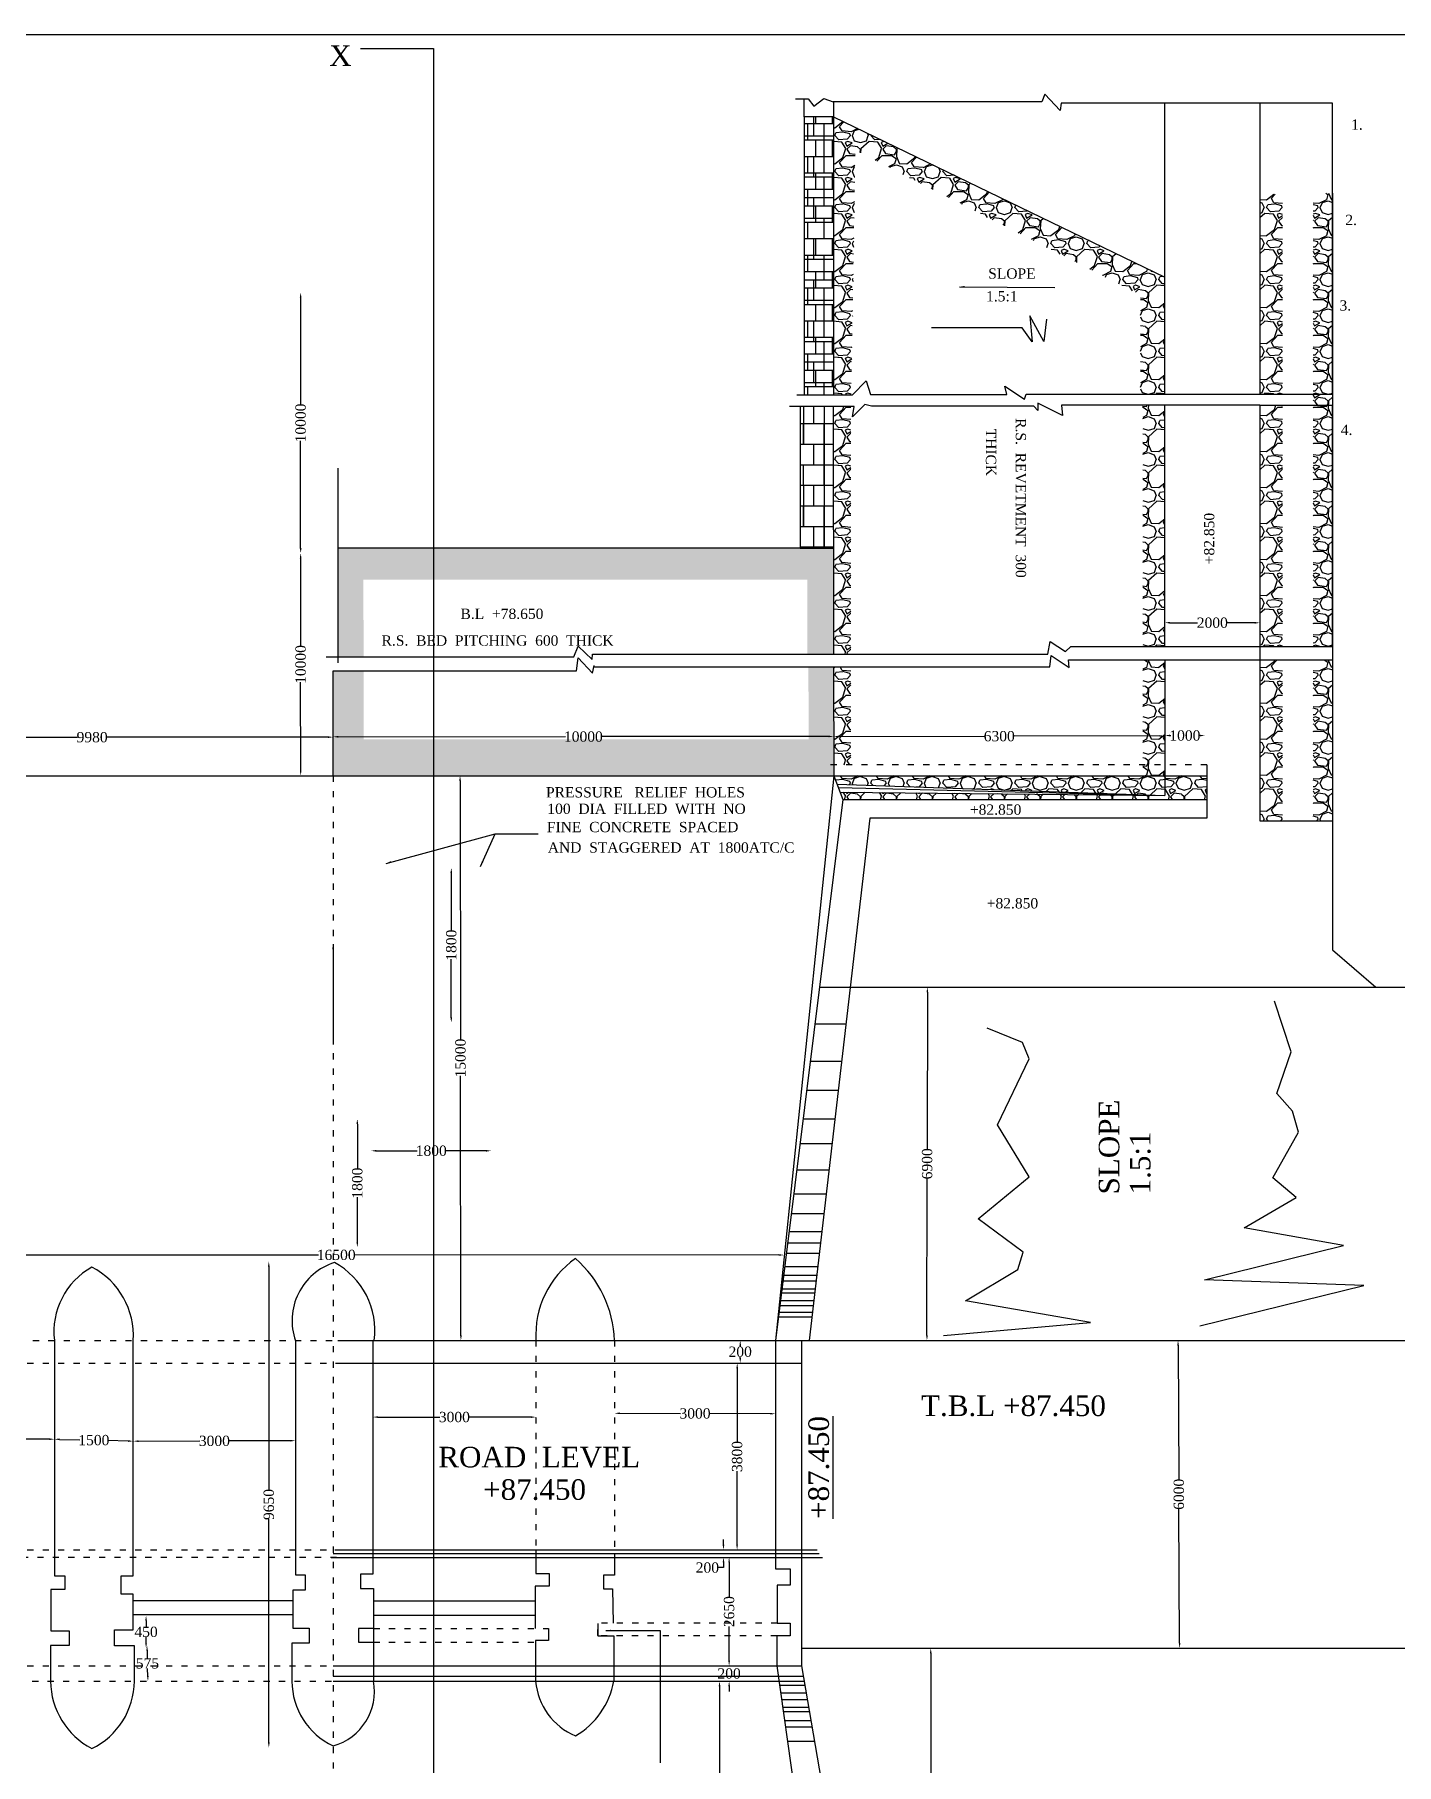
# Model space of a CAD drawing. Header units: millimetres. Extents: x 2351 to 123192, y 1671 to 55171.
# Drawn here: x 18238 to 44732, y 21511 to 55171 of the extents above; entities that cross this region are included whole.
import ezdxf

# ---------------------------------------------------------------- set-up
doc = ezdxf.new("R2010")
doc.units = ezdxf.units.MM
doc.header["$MEASUREMENT"] = 0
doc.header["$PDMODE"] = 66
doc.header["$PDSIZE"] = 170
doc.linetypes.add('ACAD_ISO03W100', pattern=[30, 12, -18])
for name, color, linetype in [('DIM', 5, 'Continuous'), ('DOT LINE', 3, 'ACAD_ISO03W100'), ('DWG. LINE', 1, 'Continuous'), ('HATCH', 2, 'Continuous'), ('TEXT', 7, 'Continuous')]:
    doc.layers.add(name, color=color, linetype=linetype)
doc.layers.add('TITLE', color=7, linetype='Continuous', lineweight=30)
doc.styles.get("Standard").update_dxf_attribs({"font": 'TIMES.TTF', "height": 200})
doc.dimstyles.get("Standard").update_dxf_attribs({"dimtxt": 200, "dimasz": 100, "dimexe": 0.18, "dimexo": 0.0625, "dimgap": 0.09, "dimtad": 0, "dimtih": 1, "dimtoh": 1, "dimdec": 1, "dimzin": 0, "dimdsep": 46, "dimtxsty": 'Standard', "dimcen": 0.09, "dimse1": 1, "dimse2": 1, "dimclrd": 5, "dimclre": 5, "dimclrt": 4, "dimadec": 0, "dimazin": 0, "dimtfac": 1, "dimtdec": 1, "dimtofl": 0, "dimtmove": 0, "dimatfit": 3, "dimfxl": 1, "dimtolj": 1, "dimtzin": 0, "dimarcsym": 0})
pattern_1 = [(228.0128, (504, 700), (-5599.998763, -6300.00094), [94.175, -9323.3616]), (184.9697, (441, 630), (8400.000736, 699.993915), [161.6076, -15999.1475]), (132.5104, (280, 616), (6999.993503, -7700.006072), [113.9516, -11281.2224]), (267.2737, (7, 441), (699.997212, 14000.000206), [147.1666, -14569.4906]), (292.8337, (0, 294), (-3500.006934, 8399.997488), [144.3085, -14286.561]), (357.2737, (56, 161), (-14000.000206, 699.997212), [147.1666, -14569.4906]), (37.6942, (203, 154), (-9100.005142, -6999.993284), [194.6203, -19267.3943]), (72.2553, (357, 273), (4900.007534, 15399.997362), [183.7416, -18190.4247]), (121.4296, (413, 448), (-5600.005764, 9099.996526), [147.665, -14618.851]), (175.2364, (336, 574), (7700.00066, -699.994073), [168.5824, -8260.534]), (222.3974, (168, 588), (-8400.005146, -7699.9944574), [218.0136, -21583.3625]), (138.8141, (700, 434), (-4900.00206, 4199.99812), [74.411, -7366.691]), (171.4692, (644, 483), (9099.9988, -1400.005537), [141.566, -14015.0577]), (225, (504, 504), (-8e-14, -700.0002), [98.995, -890.9544]), (203.1986, (455, 588), (3499.99981, 1400.00093), [53.3106, -5277.7305]), (291.8014, (406, 567), (-699.99994, 2100.0002), [75.392, -3694.2234]), (30.9638, (434, 497), (2099.99862, 1400.00174), [122.45, -3959.216]), (161.5651, (539, 560), (1400.0003, -699.9989), [88.544, -2125.051]), (16.3895, (0, 567), (7000.00154, 2099.994897), [124.04, -12279.9915]), (70.3462, (119, 602), (-2799.996673, -7700.001495), [104.063, -10302.1856]), (293.1986, (539, 700), (-1400.00093, 3499.99981), [106.6205, -5224.4206]), (343.6105, (581, 602), (-7000.00154, 2099.994897), [124.04, -12279.9915]), (339.444, (0, 133), (-3500.00129, 1399.9972), [119.616, -5861.187]), (294.7751, (112, 91), (-3499.994532, 7700.002395), [100.2246, -9922.25]), (66.8014, (546, 0), (1400.00093, 3499.99981), [106.6205, -5224.4206]), (17.354, (588, 98), (-9100.001413, -2799.996152), [117.342, -11616.797]), (69.444, (203, 0), (-1399.9972, -3500.00129), [59.808, -5920.995]), (101.3099, (504, 0), (-699.99834, 2800.00053), [35.693, -3533.62]), (165.9638, (497, 35), (2100.0004, -699.99864), [144.3085, -2741.865]), (186.009, (357, 70), (6999.999826, 699.999522), [133.735, -13239.746]), (303.6901, (434, 434), (-700.00093, 1399.9997), [100.9554, -2422.93]), (353.1572, (490, 350), (11899.999556, -1400.005599), [176.256, -17449.294]), (60.9454, (665, 329), (-2800.00002, -4900.00027), [72.069, -7134.872]), (90, (700, 392), (-700, 700), [42, -658]), (120.2564, (343, 91), (2799.99642, -4900.00172), [97.247, -9627.464]), (48.0128, (294, 175), (5599.998763, 6300.00094), [188.3504, -9229.1864]), (0, (420, 315), (700, 700), [182, -518]), (325.3048, (602, 315), (-6999.99598, 4900.006027), [110.68, -10957.292]), (254.0546, (693, 252), (-699.99992, -2800.00009), [101.9214, -4994.1556]), (207.646, (665, 154), (-13299.997065, -7000.005399), [165.9455, -16428.632]), (175.4261, (518, 77), (-9100.000391, 699.996361), [175.5593, -17380.352])]

# ---------------------------------------------------------------- blocks, each defined once
blk = doc.blocks.new('*D38')
at = {"layer": 'Defpoints', "color": 0}
for p in [(14669, 41501), (24045, 41504), (24045, 41500)]:
    blk.add_point(p, dxfattribs=at)
at = {"layer": 'DIM', "color": 5, "lineweight": -2}
for p, q in [((14769, 41496), (19073, 41498)), ((23945, 41500), (19641, 41498))]:
    blk.add_line(p, q, dxfattribs=at)
at = {"layer": 'DIM', "color": 5}
for points in [[(14769, 41513), (14769, 41480), (14669, 41496)], [(23945, 41517), (23945, 41483), (24045, 41500)]]:
    blk.add_solid(points, dxfattribs=at)
at = {"layer": 'DIM', "color": 4, "insert": (19357, 41498), "char_height": 200, "attachment_point": 5}
blk.add_mtext('\\A1;9980', dxfattribs=at)
blk = doc.blocks.new('*D39')
at = {"layer": 'Defpoints', "color": 0}
for p in [(24045, 41500), (33786, 41514), (33786, 41507)]:
    blk.add_point(p, dxfattribs=at)
at = {"layer": 'DIM', "color": 5, "lineweight": -2}
for p, q in [((24145, 41507), (28569, 41510)), ((33686, 41514), (29262, 41510))]:
    blk.add_line(p, q, dxfattribs=at)
at = {"layer": 'DIM', "color": 5}
for points in [[(24145, 41524), (24145, 41490), (24045, 41507)], [(33686, 41530), (33686, 41497), (33786, 41514)]]:
    blk.add_solid(points, dxfattribs=at)
at = {"layer": 'DIM', "color": 4, "insert": (28915, 41510), "char_height": 200, "attachment_point": 5}
blk.add_mtext('\\A1;10000', dxfattribs=at)
blk = doc.blocks.new('*D40')
at = {"layer": 'Defpoints', "color": 0}
for p in [(33786, 41514), (40227, 41523), (40227, 41523)]:
    blk.add_point(p, dxfattribs=at)
at = {"layer": 'DIM', "color": 5, "lineweight": -2}
for p, q in [((33886, 41514), (36722, 41518)), ((40127, 41523), (37290, 41519))]:
    blk.add_line(p, q, dxfattribs=at)
at = {"layer": 'DIM', "color": 5}
for points in [[(33886, 41530), (33886, 41497), (33786, 41514)], [(40127, 41539), (40127, 41506), (40227, 41523)]]:
    blk.add_solid(points, dxfattribs=at)
at = {"layer": 'DIM', "color": 4, "insert": (37006, 41518), "char_height": 200, "attachment_point": 5}
blk.add_mtext('\\A1;6300', dxfattribs=at)
blk = doc.blocks.new('*D41')
at = {"layer": 'Defpoints', "color": 0}
for p in [(40227, 41523), (41008, 41531), (41008, 41523)]:
    blk.add_point(p, dxfattribs=at)
at = {"layer": 'DIM', "color": 5, "lineweight": -2}
for p, q in [((40327, 41531), (40345, 41531)), ((40908, 41531), (40890, 41531))]:
    blk.add_line(p, q, dxfattribs=at)
at = {"layer": 'DIM', "color": 5}
for points in [[(40327, 41548), (40327, 41515), (40227, 41531)], [(40908, 41548), (40908, 41515), (41008, 41531)]]:
    blk.add_solid(points, dxfattribs=at)
at = {"layer": 'DIM', "color": 4, "insert": (40617, 41531), "char_height": 200, "attachment_point": 5}
blk.add_mtext('\\A1;1000', dxfattribs=at)
blk = doc.blocks.new('*D42')
at = {"layer": 'Defpoints', "color": 0}
for p in [(40227, 43727), (42075, 43725), (42075, 43725)]:
    blk.add_point(p, dxfattribs=at)
at = {"layer": 'DIM', "color": 5, "lineweight": -2}
for p, q in [((40327, 43727), (40864, 43726)), ((41975, 43725), (41438, 43726))]:
    blk.add_line(p, q, dxfattribs=at)
at = {"layer": 'DIM', "color": 5}
for points in [[(40327, 43744), (40327, 43710), (40227, 43727)], [(41975, 43742), (41975, 43709), (42075, 43725)]]:
    blk.add_solid(points, dxfattribs=at)
at = {"layer": 'DIM', "color": 4, "insert": (41151, 43726), "char_height": 200, "attachment_point": 5}
blk.add_mtext('\\A1;2000', dxfattribs=at)
blk = doc.blocks.new('*D43')
at = {"layer": 'Defpoints', "color": 0}
for p in [(23388, 50151), (23388, 45078), (23414, 45078)]:
    blk.add_point(p, dxfattribs=at)
at = {"layer": 'DIM', "color": 5, "lineweight": -2}
for p, q in [((23414, 50051), (23414, 47961)), ((23414, 45178), (23414, 47268))]:
    blk.add_line(p, q, dxfattribs=at)
at = {"layer": 'DIM', "color": 5}
for points in [[(23397, 50051), (23431, 50051), (23414, 50151)], [(23397, 45178), (23431, 45178), (23414, 45078)]]:
    blk.add_solid(points, dxfattribs=at)
at = {"layer": 'DIM', "color": 4, "insert": (23414, 47614), "char_height": 200, "attachment_point": 5, "rotation": 90}
blk.add_mtext('\\A1;10000', dxfattribs=at)
blk = doc.blocks.new('*D44')
at = {"layer": 'Defpoints', "color": 0}
for p in [(23414, 45078), (23415, 40750), (23415, 40750)]:
    blk.add_point(p, dxfattribs=at)
at = {"layer": 'DIM', "color": 5, "lineweight": -2}
for p, q in [((23414, 44978), (23414, 43260)), ((23415, 40850), (23414, 42567))]:
    blk.add_line(p, q, dxfattribs=at)
at = {"layer": 'DIM', "color": 5}
for points in [[(23431, 44978), (23397, 44978), (23414, 45078)], [(23431, 40850), (23398, 40850), (23415, 40750)]]:
    blk.add_solid(points, dxfattribs=at)
at = {"layer": 'DIM', "color": 4, "insert": (23414, 42914), "char_height": 200, "attachment_point": 5, "rotation": 90}
blk.add_mtext('\\A1;10000', dxfattribs=at)
blk = doc.blocks.new('*D45')
at = {"layer": 'Defpoints', "color": 0}
for p in [(24517, 34072), (24517, 34072), (24517, 31573)]:
    blk.add_point(p, dxfattribs=at)
at = {"layer": 'DIM', "color": 5, "lineweight": -2}
for p, q in [((24517, 33972), (24517, 33095)), ((24517, 31673), (24517, 32549))]:
    blk.add_line(p, q, dxfattribs=at)
at = {"layer": 'DIM', "color": 5}
for points in [[(24500, 33972), (24533, 33972), (24517, 34072)], [(24500, 31673), (24533, 31673), (24517, 31573)]]:
    blk.add_solid(points, dxfattribs=at)
at = {"layer": 'DIM', "color": 4, "insert": (24517, 32822), "char_height": 200, "attachment_point": 5, "rotation": 90}
blk.add_mtext('\\A1;1800', dxfattribs=at)
blk = doc.blocks.new('*D46')
at = {"layer": 'Defpoints', "color": 0}
for p in [(24787, 33526), (27123, 33526), (27123, 33451)]:
    blk.add_point(p, dxfattribs=at)
at = {"layer": 'DIM', "color": 5, "lineweight": -2}
for p, q in [((24887, 33451), (25682, 33451)), ((27023, 33451), (26228, 33451))]:
    blk.add_line(p, q, dxfattribs=at)
at = {"layer": 'DIM', "color": 5}
for points in [[(24887, 33467), (24887, 33434), (24787, 33451)], [(27023, 33467), (27023, 33434), (27123, 33451)]]:
    blk.add_solid(points, dxfattribs=at)
at = {"layer": 'DIM', "color": 4, "insert": (25955, 33451), "char_height": 200, "attachment_point": 5}
blk.add_mtext('\\A1;1800', dxfattribs=at)
blk = doc.blocks.new('*D47')
at = {"layer": 'Defpoints', "color": 0}
for p in [(26325, 38958), (26345, 38958), (26325, 35946)]:
    blk.add_point(p, dxfattribs=at)
at = {"layer": 'DIM', "color": 5, "lineweight": -2}
for p, q in [((26345, 38858), (26345, 37725)), ((26345, 36046), (26345, 37179))]:
    blk.add_line(p, q, dxfattribs=at)
at = {"layer": 'DIM', "color": 5}
for points in [[(26328, 38858), (26362, 38858), (26345, 38958)], [(26328, 36046), (26362, 36046), (26345, 35946)]]:
    blk.add_solid(points, dxfattribs=at)
at = {"layer": 'DIM', "color": 4, "insert": (26345, 37452), "char_height": 200, "attachment_point": 5, "rotation": 90}
blk.add_mtext('\\A1;1800', dxfattribs=at)
blk = doc.blocks.new('*D48')
at = {"layer": 'Defpoints', "color": 0}
for p in [(26515, 40750), (26515, 40750), (26532, 29761)]:
    blk.add_point(p, dxfattribs=at)
at = {"layer": 'DIM', "color": 5, "lineweight": -2}
for p, q in [((26515, 40650), (26523, 35602)), ((26532, 29861), (26524, 34909))]:
    blk.add_line(p, q, dxfattribs=at)
at = {"layer": 'DIM', "color": 5}
for points in [[(26532, 40650), (26499, 40650), (26515, 40750)], [(26549, 29861), (26515, 29861), (26532, 29761)]]:
    blk.add_solid(points, dxfattribs=at)
at = {"layer": 'DIM', "color": 4, "insert": (26524, 35255), "char_height": 200, "attachment_point": 5, "rotation": 90}
blk.add_mtext('\\A1;15000', dxfattribs=at)
blk = doc.blocks.new('*D49')
at = {"layer": 'Defpoints', "color": 0}
for p in [(35607, 36635), (35639, 36635), (35631, 29761)]:
    blk.add_point(p, dxfattribs=at)
at = {"layer": 'DIM', "color": 5, "lineweight": -2}
for p, q in [((35607, 36535), (35603, 33482)), ((35599, 29861), (35603, 32914))]:
    blk.add_line(p, q, dxfattribs=at)
at = {"layer": 'DIM', "color": 5}
for points in [[(35590, 36535), (35623, 36535), (35607, 36635)], [(35583, 29861), (35616, 29861), (35599, 29761)]]:
    blk.add_solid(points, dxfattribs=at)
at = {"layer": 'DIM', "color": 4, "insert": (35603, 33198), "char_height": 200, "attachment_point": 5, "rotation": 90}
blk.add_mtext('\\A1;6900', dxfattribs=at)
blk = doc.blocks.new('*D50')
at = {"layer": 'Defpoints', "color": 0}
for p in [(40484, 29761), (40515, 23773), (40515, 23773)]:
    blk.add_point(p, dxfattribs=at)
at = {"layer": 'DIM', "color": 5, "lineweight": -2}
for p, q in [((40484, 29661), (40498, 27051)), ((40515, 23873), (40501, 26483))]:
    blk.add_line(p, q, dxfattribs=at)
at = {"layer": 'DIM', "color": 5}
for points in [[(40501, 29661), (40468, 29661), (40484, 29761)], [(40531, 23873), (40498, 23873), (40515, 23773)]]:
    blk.add_solid(points, dxfattribs=at)
at = {"layer": 'DIM', "color": 4, "insert": (40500, 26767), "char_height": 200, "attachment_point": 5, "rotation": 90}
blk.add_mtext('\\A1;6000', dxfattribs=at)
blk = doc.blocks.new('*D51')
at = {"layer": 'Defpoints', "color": 0}
for p in [(35663, 23773), (35674, 13671), (35684, 13671)]:
    blk.add_point(p, dxfattribs=at)
at = {"layer": 'DIM', "color": 5, "lineweight": -2}
for p, q in [((35673, 23673), (35678, 19069)), ((35683, 13771), (35679, 18375))]:
    blk.add_line(p, q, dxfattribs=at)
at = {"layer": 'DIM', "color": 5}
for points in [[(35690, 23673), (35657, 23673), (35673, 23773)], [(35700, 13771), (35667, 13771), (35684, 13671)]]:
    blk.add_solid(points, dxfattribs=at)
at = {"layer": 'DIM', "color": 4, "insert": (35678, 18722), "char_height": 200, "attachment_point": 5, "rotation": 90}
blk.add_mtext('\\A1;13200', dxfattribs=at)
blk = doc.blocks.new('*D64')
at = {"layer": 'Defpoints', "color": 0}
for p in [(15505, 27845), (18623, 27839), (18623, 27839)]:
    blk.add_point(p, dxfattribs=at)
at = {"layer": 'DIM', "color": 5, "lineweight": -2}
for p, q in [((15605, 27845), (16780, 27843)), ((18523, 27839), (17348, 27841))]:
    blk.add_line(p, q, dxfattribs=at)
at = {"layer": 'DIM', "color": 5}
for points in [[(15605, 27862), (15605, 27828), (15505, 27845)], [(18523, 27856), (18523, 27822), (18623, 27839)]]:
    blk.add_solid(points, dxfattribs=at)
at = {"layer": 'DIM', "color": 4, "insert": (17064, 27842), "char_height": 200, "attachment_point": 5}
blk.add_mtext('\\A1;3000', dxfattribs=at)
blk = doc.blocks.new('*D68')
at = {"layer": 'Defpoints', "color": 0}
for p in [(20425, 23822), (20443, 23130), (20443, 23130)]:
    blk.add_point(p, dxfattribs=at)
at = {"layer": 'DIM', "color": 5, "lineweight": -2}
for p, q in [((20427, 23722), (20431, 23578)), ((20440, 23230), (20437, 23374))]:
    blk.add_line(p, q, dxfattribs=at)
at = {"layer": 'DIM', "color": 5}
for points in [[(20444, 23722), (20411, 23722), (20425, 23822)], [(20457, 23230), (20424, 23230), (20443, 23130)]]:
    blk.add_solid(points, dxfattribs=at)
at = {"layer": 'DIM', "color": 4, "insert": (20434, 23476), "char_height": 200, "attachment_point": 5}
blk.add_mtext('\\A1;575', dxfattribs=at)
blk = doc.blocks.new('*D69')
at = {"layer": 'Defpoints', "color": 0}
for p in [(20407, 24405), (20434, 24405), (20434, 23772)]:
    blk.add_point(p, dxfattribs=at)
at = {"layer": 'DIM', "color": 5, "lineweight": -2}
for p, q in [((20407, 24305), (20407, 24191)), ((20407, 23872), (20407, 23987))]:
    blk.add_line(p, q, dxfattribs=at)
at = {"layer": 'DIM', "color": 5}
for points in [[(20390, 24305), (20423, 24305), (20407, 24405)], [(20390, 23872), (20423, 23872), (20407, 23772)]]:
    blk.add_solid(points, dxfattribs=at)
at = {"layer": 'DIM', "color": 4, "insert": (20407, 24089), "char_height": 200, "attachment_point": 5}
blk.add_mtext('\\A1;450', dxfattribs=at)
blk = doc.blocks.new('*D70')
at = {"layer": 'Defpoints', "color": 0}
for p in [(22774, 31296), (22795, 31296), (22774, 21839)]:
    blk.add_point(p, dxfattribs=at)
at = {"layer": 'DIM', "color": 5, "lineweight": -2}
for p, q in [((22795, 31196), (22795, 26852)), ((22795, 21939), (22795, 26283))]:
    blk.add_line(p, q, dxfattribs=at)
at = {"layer": 'DIM', "color": 5}
for points in [[(22778, 31196), (22812, 31196), (22795, 31296)], [(22778, 21939), (22812, 21939), (22795, 21839)]]:
    blk.add_solid(points, dxfattribs=at)
at = {"layer": 'DIM', "color": 4, "insert": (22795, 26568), "char_height": 200, "attachment_point": 5, "rotation": 90}
blk.add_mtext('\\A1;9650', dxfattribs=at)
blk = doc.blocks.new('*D71')
at = {"layer": 'Defpoints', "color": 0}
for p in [(18623, 27839), (20158, 27800), (20158, 27800)]:
    blk.add_point(p, dxfattribs=at)
at = {"layer": 'DIM', "color": 5, "lineweight": -2}
for p, q in [((18723, 27836), (19118, 27826)), ((20058, 27803), (19663, 27813))]:
    blk.add_line(p, q, dxfattribs=at)
at = {"layer": 'DIM', "color": 5}
for points in [[(18723, 27853), (18722, 27819), (18623, 27839)], [(20059, 27820), (20058, 27786), (20158, 27800)]]:
    blk.add_solid(points, dxfattribs=at)
at = {"layer": 'DIM', "color": 4, "insert": (19391, 27820), "char_height": 200, "attachment_point": 5}
blk.add_mtext('\\A1;1500', dxfattribs=at)
blk = doc.blocks.new('*D72')
at = {"layer": 'Defpoints', "color": 0}
for p in [(20158, 27800), (23314, 27809), (23314, 27809)]:
    blk.add_point(p, dxfattribs=at)
at = {"layer": 'DIM', "color": 5, "lineweight": -2}
for p, q in [((20258, 27801), (21452, 27804)), ((23214, 27809), (22020, 27806))]:
    blk.add_line(p, q, dxfattribs=at)
at = {"layer": 'DIM', "color": 5}
for points in [[(20258, 27817), (20258, 27784), (20158, 27800)], [(23214, 27826), (23214, 27793), (23314, 27809)]]:
    blk.add_solid(points, dxfattribs=at)
at = {"layer": 'DIM', "color": 4, "insert": (21736, 27805), "char_height": 200, "attachment_point": 5}
blk.add_mtext('\\A1;3000', dxfattribs=at)
blk = doc.blocks.new('*D73')
at = {"layer": 'Defpoints', "color": 0}
for p in [(15395, 31425), (32816, 31423), (32816, 31423)]:
    blk.add_point(p, dxfattribs=at)
at = {"layer": 'DIM', "color": 5, "lineweight": -2}
for p, q in [((15495, 31425), (23759, 31424)), ((32716, 31423), (24452, 31424))]:
    blk.add_line(p, q, dxfattribs=at)
at = {"layer": 'DIM', "color": 5}
for points in [[(15495, 31441), (15495, 31408), (15395, 31425)], [(32716, 31440), (32716, 31407), (32816, 31423)]]:
    blk.add_solid(points, dxfattribs=at)
at = {"layer": 'DIM', "color": 4, "insert": (24106, 31424), "char_height": 200, "attachment_point": 5}
blk.add_mtext('\\A1;16500', dxfattribs=at)
blk = doc.blocks.new('*D76')
at = {"layer": 'Defpoints', "color": 0}
for p in [(24817, 28268), (27993, 28269), (27993, 28267)]:
    blk.add_point(p, dxfattribs=at)
at = {"layer": 'DIM', "color": 5, "lineweight": -2}
for p, q in [((24917, 28269), (26121, 28269)), ((27893, 28269), (26689, 28269))]:
    blk.add_line(p, q, dxfattribs=at)
at = {"layer": 'DIM', "color": 5}
for points in [[(24917, 28286), (24917, 28253), (24817, 28269)], [(27893, 28285), (27893, 28252), (27993, 28269)]]:
    blk.add_solid(points, dxfattribs=at)
at = {"layer": 'DIM', "color": 4, "insert": (26405, 28269), "char_height": 200, "attachment_point": 5}
blk.add_mtext('\\A1;3000', dxfattribs=at)
blk = doc.blocks.new('*D77')
at = {"layer": 'Defpoints', "color": 0}
for p in [(29522, 28343), (32652, 28334), (32652, 28334)]:
    blk.add_point(p, dxfattribs=at)
at = {"layer": 'DIM', "color": 5, "lineweight": -2}
for p, q in [((29622, 28343), (30803, 28340)), ((32552, 28335), (31371, 28338))]:
    blk.add_line(p, q, dxfattribs=at)
at = {"layer": 'DIM', "color": 5}
for points in [[(29622, 28360), (29622, 28326), (29522, 28343)], [(32552, 28351), (32552, 28318), (32652, 28334)]]:
    blk.add_solid(points, dxfattribs=at)
at = {"layer": 'DIM', "color": 4, "insert": (31087, 28339), "char_height": 200, "attachment_point": 5}
blk.add_mtext('\\A1;3000', dxfattribs=at)
blk = doc.blocks.new('*D83')
at = {"layer": 'Defpoints', "color": 0}
for p in [(31559, 23130), (31557, 13671), (31561, 13671)]:
    blk.add_point(p, dxfattribs=at)
at = {"layer": 'DIM', "color": 5, "lineweight": -2}
for p, q in [((31563, 23030), (31562, 18747)), ((31561, 13771), (31562, 18054))]:
    blk.add_line(p, q, dxfattribs=at)
at = {"layer": 'DIM', "color": 5}
for points in [[(31547, 23030), (31580, 23030), (31563, 23130)], [(31544, 13771), (31578, 13771), (31561, 13671)]]:
    blk.add_solid(points, dxfattribs=at)
at = {"layer": 'DIM', "color": 4, "insert": (31562, 18401), "char_height": 200, "attachment_point": 5, "rotation": 90}
blk.add_mtext('\\A1;12150', dxfattribs=at)
blk = doc.blocks.new('*D92')
at = {"layer": 'Defpoints', "color": 0}
for p in [(31640, 25685), (31640, 25540), (31640, 25540)]:
    blk.add_point(p, dxfattribs=at)
at = {"layer": 'DIM', "color": 5, "lineweight": -2}
for p, q in [((31640, 25785), (31640, 25885)), ((31640, 25340), (31540, 25340)), ((31640, 25440), (31640, 25340))]:
    blk.add_line(p, q, dxfattribs=at)
at = {"layer": 'DIM', "color": 5}
for points in [[(31624, 25785), (31657, 25785), (31640, 25685)], [(31624, 25440), (31657, 25440), (31640, 25540)]]:
    blk.add_solid(points, dxfattribs=at)
at = {"layer": 'DIM', "color": 4, "insert": (31327, 25340), "char_height": 200, "attachment_point": 5}
blk.add_mtext('\\A1;200', dxfattribs=at)
blk = doc.blocks.new('*D93')
at = {"layer": 'Defpoints', "color": 0}
for p in [(31640, 25540), (31640, 23427), (31750, 23427)]:
    blk.add_point(p, dxfattribs=at)
at = {"layer": 'DIM', "color": 5, "lineweight": -2}
for p, q in [((31750, 25440), (31750, 24770)), ((31750, 23527), (31750, 24196))]:
    blk.add_line(p, q, dxfattribs=at)
at = {"layer": 'DIM', "color": 5}
for points in [[(31734, 25440), (31767, 25440), (31750, 25540)], [(31734, 23527), (31767, 23527), (31750, 23427)]]:
    blk.add_solid(points, dxfattribs=at)
at = {"layer": 'DIM', "color": 4, "insert": (31750, 24483), "char_height": 200, "attachment_point": 5, "rotation": 90}
blk.add_mtext('\\A1;2650', dxfattribs=at)
blk = doc.blocks.new('*D94')
at = {"layer": 'Defpoints', "color": 0}
for p in [(31750, 23427), (31750, 23130), (31750, 23130)]:
    blk.add_point(p, dxfattribs=at)
at = {"layer": 'DIM', "color": 5, "lineweight": -2}
for p, q in [((31750, 23527), (31750, 23627)), ((31750, 23030), (31750, 22930))]:
    blk.add_line(p, q, dxfattribs=at)
at = {"layer": 'DIM', "color": 5}
for points in [[(31734, 23527), (31767, 23527), (31750, 23427)], [(31734, 23030), (31767, 23030), (31750, 23130)]]:
    blk.add_solid(points, dxfattribs=at)
at = {"layer": 'DIM', "color": 4, "insert": (31750, 23279), "char_height": 200, "attachment_point": 5}
blk.add_mtext('\\A1;200', dxfattribs=at)
blk = doc.blocks.new('*D95')
at = {"layer": 'Defpoints', "color": 0}
for p in [(31774, 29761), (31774, 29319), (31966, 29319)]:
    blk.add_point(p, dxfattribs=at)
at = {"layer": 'DIM', "color": 5, "lineweight": -2}
for p, q in [((31966, 29661), (31966, 29642)), ((31966, 29419), (31966, 29438))]:
    blk.add_line(p, q, dxfattribs=at)
at = {"layer": 'DIM', "color": 5}
for points in [[(31950, 29661), (31983, 29661), (31966, 29761)], [(31950, 29419), (31983, 29419), (31966, 29319)]]:
    blk.add_solid(points, dxfattribs=at)
at = {"layer": 'DIM', "color": 4, "insert": (31966, 29540), "char_height": 200, "attachment_point": 5}
blk.add_mtext('\\A1;200', dxfattribs=at)
blk = doc.blocks.new('*D96')
at = {"layer": 'Defpoints', "color": 0}
for p in [(31643, 29319), (31640, 25685), (31905, 25685)]:
    blk.add_point(p, dxfattribs=at)
at = {"layer": 'DIM', "color": 5, "lineweight": -2}
for p, q in [((31908, 29219), (31907, 27786)), ((31905, 25785), (31906, 27218))]:
    blk.add_line(p, q, dxfattribs=at)
at = {"layer": 'DIM', "color": 5}
for points in [[(31891, 29219), (31924, 29219), (31908, 29319)], [(31888, 25785), (31922, 25785), (31905, 25685)]]:
    blk.add_solid(points, dxfattribs=at)
at = {"layer": 'DIM', "color": 4, "insert": (31906, 27502), "char_height": 200, "attachment_point": 5, "rotation": 90}
blk.add_mtext('\\A1;3800', dxfattribs=at)

msp = doc.modelspace()

# ---------------------------------------------------------------- hatches: boundary and pattern name
at = {"layer": 'HATCH'}
h = msp.add_hatch(dxfattribs=at)
h.set_pattern_fill('AR-B88', color=2, scale=50, style=0)
h.paths.add_polyline_path([(33781.57, 53570.88), (33207.47, 53570.88), (33207.47, 48164.15), (33781.57, 48164.15)])
h = msp.add_hatch(dxfattribs=at)
h.set_pattern_fill('AR-B88', color=2, scale=40, style=0)
h.paths.add_polyline_path([(33781.57, 53570.88), (33207.47, 53570.88), (33207.47, 48164.15), (33781.57, 48164.15)])
h = msp.add_hatch(dxfattribs=at)
h.set_pattern_fill('GRAVEL', color=2, scale=700, style=0)
h.set_pattern_definition(pattern_1)
h.paths.add_polyline_path([(33781.57, 53570.88), (33781.57, 48164.15), (34123.34, 48164.15), (34204.08, 52921.53), (39754.12, 50106.58), (39754.12, 48172.74), (40226.54, 48172.74), (40226.54, 50448.64)])
h = msp.add_hatch(dxfattribs=at)
h.set_pattern_fill('GRAVEL', color=2, scale=700, style=0)
h.set_pattern_definition(pattern_1)
h.paths.add_polyline_path([(42518.43, 52065.96), (42075.36, 52065.96), (42075.36, 48172.74), (42518.43, 48172.74)])
h = msp.add_hatch(dxfattribs=at)
h.set_pattern_fill('GRAVEL', color=2, scale=700, style=0)
h.set_pattern_definition(pattern_1)
h.paths.add_polyline_path([(43485.9, 52082.39), (43115.66, 52082.39), (43115.66, 43262.29), (43485.9, 43262.29)])
h = msp.add_hatch(dxfattribs=at)
h.set_pattern_fill('AR-B88', color=2, scale=700, style=0)
h.paths.add_polyline_path([(33777.46, 47933.24), (33130.92, 47933.24), (33130.92, 45177.06), (33781.07, 45177.06)])
h = msp.add_hatch(dxfattribs=at)
h.set_pattern_fill('AR-B88', color=2, scale=100, style=0)
h.paths.add_polyline_path([(33777.46, 47933.24), (33130.92, 47933.24), (33130.92, 45177.06), (33781.07, 45177.06)])
h = msp.add_hatch(dxfattribs=at)
h.set_pattern_fill('AR-B88', color=2, scale=50, style=0)
h.paths.add_polyline_path([(33777.46, 47933.24), (33130.92, 47933.24), (33130.92, 45177.06), (33781.07, 45177.06)])
h = msp.add_hatch(dxfattribs=at)
h.set_pattern_fill('GRAVEL', color=2, scale=700, style=0)
h.set_pattern_definition(pattern_1)
h.paths.add_polyline_path([(34119.42, 47933.24), (33777.46, 47933.24), (33783.76, 43117.03), (34119.42, 43117.03)])
h = msp.add_hatch(dxfattribs=at)
h.set_pattern_fill('GRAVEL', color=2, scale=700, style=0)
h.set_pattern_definition(pattern_1)
h.paths.add_polyline_path([(40226.54, 47961.11), (39795.68, 47961.11), (39798.99, 43262.29), (40226.54, 43262.29)])
h = msp.add_hatch(dxfattribs=at)
h.set_pattern_fill('GRAVEL', color=2, scale=700, style=0)
h.set_pattern_definition(pattern_1)
h.paths.add_polyline_path([(42518.43, 47961.11), (42075.36, 47961.11), (42075.36, 43262.29), (42518.43, 43262.29)])
h = msp.add_hatch(dxfattribs=at)
h.set_pattern_fill('GRAVEL', color=2, scale=700, style=0)
h.set_pattern_definition(pattern_1)
h.paths.add_polyline_path([(24637.7, 42788.93), (24045, 42788.93), (24045, 41458.12), (24638.74, 41458.12)])
h.paths.add_polyline_path([(24636.31, 44567.33), (33273.71, 44567.33), (33273.71, 43117.03), (33783.76, 43117.03), (33781.07, 45177.06), (33130.92, 45177.06), (24135.37, 45177.06), (24135.37, 43065.76), (24637.49, 43065.76)])
h = msp.add_hatch(dxfattribs=at)
h.set_pattern_fill('GRAVEL', color=2, scale=700, style=0)
h.set_pattern_definition(pattern_1)
h.paths.add_polyline_path([(33784.09, 42865.12), (33293.02, 42865.12), (33297.33, 41458.12), (24045, 41458.12), (24045, 40749.64), (33786.86, 40749.64)])
h = msp.add_hatch(dxfattribs=at)
h.set_pattern_fill('GRAVEL', color=2, scale=700, style=0)
h.set_pattern_definition(pattern_1)
h.paths.add_polyline_path([(34119.42, 42865.12), (33784.09, 42865.12), (33786.58, 40958.48), (34119.5, 40958.48), (34119.42, 41077.26)])
h = msp.add_hatch(dxfattribs=at)
h.set_pattern_fill('GRAVEL', color=2, scale=700, style=0)
h.set_pattern_definition(pattern_1)
h.paths.add_polyline_path([(40226.54, 43004.14), (39799.17, 43004.14), (39800.61, 40958.48), (40226.54, 40958.48)])
h.paths.add_polyline_path([(40226.54, 40958.48), (39800.61, 40958.48), (39800.75, 40749.64), (40226.54, 40749.64)])
h = msp.add_hatch(dxfattribs=at)
h.set_pattern_fill('GRAVEL', color=2, scale=700, style=0)
h.set_pattern_definition(pattern_1)
h.paths.add_polyline_path([(42518.43, 43004.14), (42075.36, 43004.14), (42075.36, 39871.1), (42518.43, 39871.1)])
h = msp.add_hatch(dxfattribs=at)
h.set_pattern_fill('GRAVEL', color=2, scale=700, style=0)
h.set_pattern_definition(pattern_1)
h.paths.add_polyline_path([(43485.9, 43004.14), (43115.66, 43004.14), (43115.66, 39871.1), (43485.9, 39871.1)])
h = msp.add_hatch(dxfattribs=at)
h.set_pattern_fill('GRAVEL', color=2, scale=700, style=0)
h.set_pattern_definition(pattern_1)
h.paths.add_polyline_path([(41045.41, 40749.64), (33786.86, 40749.64), (33850.85, 40582.19), (40226.54, 40363.07), (33908.38, 40431.63), (33963.54, 40287.29), (41045.41, 40287.29)])

# ---------------------------------------------------------------- linework, layer by layer
at = {"layer": 'DOT LINE', "ltscale": 10}
for points in [[(24045, 40749.64), (24045, 19196.31)], [(41045.41, 40958.48), (33581.42, 40958.48)], [(15505.07, 29761.29), (24134.45, 29761.29)], [(27992.59, 29761.29), (27992.59, 27687.9), (27988.79, 25685.31)], [(29522.09, 29761.29), (29522.09, 25614.68)], [(14496.05, 29319.19), (14496.05, 23427.25), (24111.87, 23427.25)], [(14496.05, 29319.19), (24091.65, 29319.19)], [(14496.05, 25685.31), (24111.87, 25685.31)], [(24111.87, 25539.61), (14496.05, 25539.61)], [(32685, 24261.12), (29192.85, 24261.12)], [(29192.85, 24017.82), (29192.85, 24261.12)], [(29192.85, 24250.76), (29192.85, 24011.68)], [(24833, 24155.27), (28237.48, 24155.27)], [(32679.72, 24011.68), (29192.85, 24011.68)], [(24833, 23888.49), (27984.86, 23888.49)], [(15492.1, 23130.04), (24111.87, 23130.04)]]:
    msp.add_lwpolyline(points, dxfattribs=at)
at = {"layer": 'DWG. LINE'}
for points in [[(33043.75, 53918.14), (33287.97, 53918.14), (33398.49, 53780.46), (33593.6, 53927.69), (33774.33, 53865.64)], [(33065.17, 48164.15), (34149.83, 48164.15), (34416.17, 48434.81), (34498.32, 48164.98), (37153.33, 48164.98), (37116.68, 48330.47), (37497.27, 48076.97), (37531.1, 48172.74), (43485.92, 48172.74), (43485.92, 53836.66), (38211.72, 53836.66), (38191.44, 53690.95), (37892.81, 54012.5), (37832.47, 53865.64), (33774.33, 53865.64)], [(33781.57, 53865.64), (33781.57, 53570.88), (33207.47, 53570.88), (33207.47, 53918.14)], [(33781.57, 53865.64), (33781.57, 48164.15)], [(33207.47, 53570.88), (33207.47, 48164.15)], [(33781.57, 53570.88), (40226.54, 50448.64)], [(40226.54, 48172.74), (40226.54, 53836.66)], [(42075.36, 53836.66), (42075.36, 48172.74)], [(43485.9, 52082.39), (43485.9, 37359.34), (44333.83, 36634.88)], [(23909.8, 43065.76), (28728.24, 43065.76), (28815.19, 43267.52), (29085.51, 43013.57), (29094.92, 43117.03), (37952.59, 43117.03), (37997.12, 43358.34), (38295.14, 43168.64), (38398.48, 43262.29), (43485.9, 43262.29), (43485.9, 47961.11)], [(34522.55, 47942.45), (34392.61, 47976.04), (34150.38, 47735.67), (34181.69, 47933.24), (32926.24, 47933.24)], [(33130.92, 47933.24), (33130.92, 45177.06), (33781.07, 45177.06)], [(33777.45, 47941.54), (33783.76, 43117.03)], [(42075.36, 47961.11), (38218.61, 47961.11), (38237.67, 47761.46), (37758.53, 47996.22), (37757.22, 47858.51), (37681.08, 47942.45), (34522.55, 47942.45)], [(40226.54, 43262.29), (40226.54, 47961.11)], [(42075.36, 47961.11), (42075.36, 43262.29)], [(42075.36, 47961.11), (43485.9, 47961.11)], [(24135.37, 46731.07), (24135.37, 42947.79)], [(33130.92, 45177.06), (24135.37, 45177.06)], [(29116.89, 42865.12), (37990.77, 42865.12), (38017, 43087.31), (38362.6, 42852.92), (38349.99, 43004.14), (43485.9, 43004.14)], [(42075.36, 43262.29), (42075.36, 39871.1), (43485.9, 39871.1)], [(24045, 40749.64), (24045, 42788.93), (28781.33, 42788.93), (28814.04, 43044.64), (29094.73, 42748.06), (29123, 42897.36)], [(33784.09, 42865.12), (33786.86, 40749.64)], [(40226.54, 43004.14), (40226.54, 40363.07)], [(6065.63, 40749.64), (41045.41, 40749.64)], [(33786.86, 40749.64), (32651.86, 29761.29)], [(41045.41, 40958.48), (41045.41, 39925.5), (34485.69, 39925.5), (33307.96, 29761.29)], [(33786.86, 40749.64), (33963.54, 40287.29), (41045.41, 40287.29)], [(33850.85, 40582.19), (40226.54, 40363.07)], [(33875.2, 40518.46), (40226.54, 40363.07)], [(33908.38, 40431.63), (40226.54, 40363.07)], [(33963.54, 40287.29), (32651.78, 29760.56)], [(33505.9, 36634.88), (45234.97, 36634.88), (45234.97, 33346.1), (45428.87, 33470.33), (45063.37, 32939.52), (45239.51, 33025.09), (45239.51, 31030.48), (45342.54, 31110.54), (44998.2, 30482.57), (45232.64, 30582.49), (45232.64, 26834.76), (45346.93, 26847.71), (44958.29, 26220.11), (45199.51, 26301.41), (45199.51, 9979.62), (45490.12, 9961.4), (44731.23, 9459.17), (45019.86, 9533.7), (45019.86, 5906.12)], [(33416.18, 35918.84), (34021.44, 35918.84)], [(33325.75, 35197.11), (33937.81, 35197.11)], [(33254.72, 34630.22), (33872.13, 34630.22)], [(33185.1, 34074.62), (33807.75, 34074.62)], [(33124.74, 33592.89), (33751.93, 33592.89)], [(33060.22, 33077.93), (33692.26, 33077.93)], [(33001.99, 32613.19), (33638.41, 32613.19)], [(32954.18, 32231.63), (33594.2, 32231.63)], [(32882.44, 31659.06), (33527.86, 31659.06)], [(32910.4, 31882.21), (33553.72, 31882.21)], [(32857.42, 31459.37), (33504.72, 31459.37)], [(32803.42, 31028.41), (33454.78, 31028.41)], [(32825.07, 31201.18), (33474.8, 31201.18)], [(32760.72, 30687.61), (33415.3, 30687.61)], [(32770.58, 30766.28), (33424.41, 30766.28)], [(32789.66, 30918.55), (33442.06, 30918.55)], [(32713.32, 30309.33), (33371.47, 30309.33)], [(32729.4, 30437.66), (33386.33, 30437.66)], [(32742.06, 30538.66), (33398.04, 30538.66)], [(32702.3, 30221.37), (33361.27, 30221.37)], [(18622.88, 29761.29), (18622.88, 25181), (18828.58, 25181), (18828.58, 24917.04), (18550.74, 24917.04), (18550.74, 24110.44), (18909.35, 24110.44), (18909.35, 23826.16), (18547.58, 23826.16), (18547.58, 23130.04)], [(20181.17, 23130.04), (20181.17, 23815.7), (19794.43, 23815.7), (19794.43, 24130.01), (20158.09, 24130.01), (20158.09, 24825.51), (19921.1, 24825.51), (19921.1, 25180.17), (20158.28, 25180.17), (20158.28, 29761.29)], [(23314.09, 29761.29), (23314.09, 25200.55), (23499.62, 25200.55), (23499.62, 24903.46), (23263.48, 24903.46), (23263.48, 24159.57), (23578.58, 24159.57), (23578.58, 23872.2), (23244.27, 23872.2), (23244.27, 23130.04)], [(24134.45, 29761.29), (33307.96, 29761.29)], [(24817.17, 29761.29), (24817.17, 25213.25), (24578.97, 25213.25), (24578.97, 24931.62), (24833, 24931.62), (24833, 24155.27), (24539.73, 24155.27), (24539.73, 23888.49), (24833, 23888.49)], [(32651.86, 29761.29), (32651.86, 25314.53), (32938.6, 25314.53), (32938.6, 24996.98), (32685, 24996.98), (32685, 24261.12), (32937.45, 24261.12), (32937.45, 24011.68), (32679.72, 24011.68), (32679.72, 23427.25)], [(33159.98, 29761.29), (33159.98, 23427.25)], [(33307.96, 29761.29), (45710.58, 29761.29)], [(24091.65, 29319.19), (33159.98, 29319.19)], [(24045, 25614.68), (33503.11, 25614.68)], [(24079.38, 25685.31), (33461.59, 25685.31)], [(27988.79, 25685.31), (27988.79, 25222.9), (28251.38, 25222.9), (28251.38, 24975.95), (27973.55, 24975.95), (27973.55, 24155.27)], [(29522.09, 25614.68), (29522.09, 25192.16), (29303.04, 25192.16), (29303.04, 24926.38), (29483.45, 24926.38), (29496.3, 24261.12)], [(24010.72, 25539.61), (33564.86, 25539.61)], [(20158.09, 24700.7), (23263.48, 24700.7)], [(24833, 24692.92), (27973.55, 24692.92)], [(20158.09, 24425.65), (23263.48, 24425.65)], [(24833, 24416.38), (27973.55, 24416.38)], [(29192.85, 24250.76), (29192.85, 24011.68), (29505.95, 24011.68), (29506.04, 23130.04)], [(24833, 24155.27), (24833, 23130.04)], [(28237.48, 24155.27), (28237.48, 23921.77), (27984.86, 23921.77), (27984.86, 23130.04)], [(33159.98, 23773.16), (45199.51, 23773.16)], [(24045, 23427.25), (33159.98, 23427.25)], [(32679.72, 23427.25), (34056.14, 13671.15)], [(33159.98, 23427.25), (34832.25, 13671.15)], [(24045, 23224.87), (33194.67, 23224.87)], [(24045, 23130.04), (33210.93, 23130.04)], [(32733.02, 23049.51), (33224.73, 23049.51)], [(32753.3, 22905.73), (33249.37, 22905.73)], [(32772.03, 22773.01), (33272.12, 22773.01)], [(32792.63, 22626.96), (33297.16, 22626.96)], [(32804.93, 22539.77), (33312.1, 22539.77)], [(32829.67, 22364.44), (33342.16, 22364.44)], [(32846.67, 22243.9), (33362.82, 22243.9)], [(32886.38, 21962.48), (33411.05, 21962.48)]]:
    msp.add_lwpolyline(points, dxfattribs=at)
for centre, radius, start, end in [((29802.67, 29871.81), 1813.45, 125.11652, 183.493843), ((27300.49, 29677.74), 2223.17, 2.153708, 48.983747), ((20051.69, 29928.7), 1438.58, 119.033997, 186.682749), ((18650.06, 29849.46), 1510.79, 356.654271, 62.250249), ((24427.75, 30149.31), 1181.74, 107.593809, 199.543595), ((23358.26, 29956.7), 1499.11, 352.510123, 61.63132), ((20051.93, 23151.57), 1504.51, 180.819797, 242.339794), ((18700.78, 23147.84), 1480.49, 296.159868, 359.311087), ((24637.78, 23132.64), 1393.51, 180.106924, 244.824963), ((23750.7, 22931.73), 1100.31, 285.513434, 10.383442), ((29262.26, 23246.01), 1282.65, 185.187386, 246.923032), ((27986.25, 23402.42), 1544, 300.05354, 349.839092)]:
    msp.add_arc(centre, radius, start, end, dxfattribs=at)
at = {"layer": 'HATCH'}
for points in [[(37923.49, 49635.75), (37870.44, 49197.1), (37597.87, 49696.07), (37647.26, 49189.79), (37451.52, 49463.95), (35685.07, 49463.95)], [(40905.63, 30042.45), (44099.28, 30829.45), (40999.81, 30940.66), (43705.43, 31607.9), (41770.4, 31950.07), (42780.72, 32540.33), (42327.27, 32927.88), (42824.52, 33812.53), (42713.22, 34223.14), (42404.98, 34565.31), (42687.85, 35379.67), (42362.49, 36363.42)], [(35920.19, 29855.8), (38780.89, 30106.52), (36346.33, 30528.7), (37368.29, 31139.16), (37470.95, 31475.38), (36594.99, 32129.06), (37590.19, 32946.43), (36973.37, 33953.82), (37590.27, 35237.18), (37460.49, 35555.91), (36768.37, 35836.84)]]:
    msp.add_lwpolyline(points, dxfattribs=at)
at = {"layer": 'TITLE'}
msp.add_lwpolyline([(2351.27, 55171.09), (123078.68, 55171.09), (123078.68, 1671.09), (2351.27, 1671.09)], close=True, dxfattribs=at)

# ---------------------------------------------------------------- texts
at = {"layer": 'TEXT'}
for s, height, p in [('X', 400, (23969.9, 54561.47)), ('1.', 200, (43850.68, 53319.72)), ('2.', 200, (43737.92, 51464.59)), ('SLOPE', 200, (36790.14, 50421.34)), ('1.5:1', 200, (36749.28, 49979.09)), ('3.', 200, (43625.53, 49800.3)), ('4.', 200, (43650.12, 47380.47)), ('B.L  +78.650', 200, (26523.81, 43800.18)), ('R.S.  BED  PITCHING  600  THICK', 200, (24988.56, 43280.22)), ('PRESSURE   RELIEF  HOLES', 200, (28187.8, 40326.98)), ('100  DIA  FILLED  WITH  NO', 200, (28213.82, 40006.34)), ('+82.850', 200, (36434, 39990.5)), ('FINE  CONCRETE  SPACED', 200, (28205.15, 39651.04)), ('AND  STAGGERED  AT  1800ATC/C', 200, (28222.5, 39252.4)), ('+82.850', 200, (36762, 38167.02)), ('T.B.L +87.450', 400, (35483.73, 28289.6)), ('ROAD  LEVEL', 400, (26091.95, 27290.68)), ('+87.450', 400, (26964, 26659.15))]:
    msp.add_text(s, height=height, dxfattribs=at).set_placement(p)
for s, height, rotation, p in [('THICK', 200, 270, (36745.91, 47503.28)), ('R.S.  REVETMENT  300', 200, 270, (37327.21, 47706.74)), ('+82.850', 200, 90, (41189.52, 44863.61)), ('SLOPE', 400, 90, (39341, 32601.68)), ('1.5:1', 400, 90, (39947, 32601.68)), ('%%U+87.450', 400, 90, (33692.01, 26287.5))]:
    msp.add_text(s, height=height, rotation=rotation, dxfattribs=at).set_placement(p)

# ---------------------------------------------------------------- dimensions: what is measured, and where the dimension line sits
at = {"layer": 'DIM'}
for p1, p2, distance, text, picture, middle in [((23387.85, 50151.33), (23387.85, 45077.61), 26.22, '10000', '*D43', (23414.07, 47614.47)), ((23414.07, 45077.61), (23414.76, 40749.64), 0, '10000', '*D44', (23414.42, 42913.63)), ((26532.04, 29761.29), (26515.29, 40749.64), 0, '15000', '*D48', (26523.67, 35255.47)), ((26325.02, 35945.86), (26325.02, 38958.05), -20.04, '1800', '*D47', (26345.06, 37451.96)), ((35631.23, 29761.29), (35638.59, 36634.88), 31.98, '6900', '*D49', (35602.93, 33198.12)), ((24516.57, 31572.98), (24516.57, 34071.57), 0.01, '1800', '*D45', (24516.56, 32822.28)), ((22774.15, 21839.3), (22774.15, 31295.78), -20.68, '9650', '*D70', (22794.84, 26567.54)), ((40483.76, 29761.29), (40515.25, 23773.16), 0, '6000', '*D50', (40499.51, 26767.22)), ((31643, 29319.19), (31640.31, 25685.31), 264.69, '3800', '*D96', (31906.35, 27502.05)), ((31640.31, 25539.61), (31640.31, 23427.25), 110.19, '2650', '*D93', (31750.5, 24483.43)), ((35663.42, 23773.16), (35673.59, 13671.15), 9.94, '13200', '*D51', (35678.44, 18722.16)), ((31559.23, 23130.04), (31556.66, 13671.15), 4.22, '12150', '*D83', (31562.16, 18400.59))]:
    dim = msp.add_aligned_dim(p1=p1, p2=p2, distance=distance, text=text, dimstyle='Standard', dxfattribs=at)
    dim.commit()
    dim.dimension.update_dxf_attribs({"geometry": picture, "text_midpoint": middle, "text_rotation": 90})
for p1, p2, distance, text, picture, middle in [((40226.54, 43727.12), (42075.36, 43725.08), 0.03, '2000', '*D42', (41150.95, 43726.14)), ((14668.65, 41500.64), (24045, 41504.46), -4.34, '9980', '*D38', (19356.83, 41498.21)), ((24045, 41500.12), (33785.87, 41506.89), 6.69, '10000', '*D39', (28915.43, 41510.2)), ((33785.86, 41513.58), (40226.54, 41522.73), 0, '6300', '*D40', (37006.2, 41518.15)), ((40226.54, 41522.73), (41008.22, 41522.73), 8.56, '1000', '*D41', (40617.38, 41531.28)), ((24786.95, 33525.52), (27122.7, 33525.52), -74.72, '1800', '*D46', (25954.82, 33450.8)), ((15394.81, 31424.64), (32816.46, 31423.39), 0, '16500', '*D73', (24105.63, 31424.01)), ((31774, 29761.29), (31774, 29319.19), 192.5, '200', '*D95', (31966.5, 29540.24)), ((24817.17, 28267.7), (27992.59, 28267.05), 1.57, '3000', '*D76', (26404.88, 28268.94)), ((29522.09, 28343.34), (32651.86, 28334.22), 0, '3000', '*D77', (31086.97, 28338.78)), ((15505.07, 27845.37), (18622.88, 27838.62), 0, '3000', '*D64', (17063.97, 27842)), ((18622.88, 27838.62), (20158.28, 27800.44), 0, '1500', '*D71', (19390.58, 27819.53)), ((20158.28, 27800.44), (23314.09, 27809.46), 0, '3000', '*D72', (21736.19, 27804.95)), ((31640.31, 25685.31), (31640.31, 25539.61), 0, '200', '*D92', (31327.17, 25339.61)), ((20434.47, 23772.24), (20434.47, 24405.18), 27.87, '450', '*D69', (20406.6, 24088.71)), ((20424.82, 23822), (20443.13, 23130.04), 0, '575', '*D68', (20433.97, 23476.02)), ((31750.5, 23427.25), (31750.5, 23130.04), 0, '200', '*D94', (31750.5, 23278.64))]:
    dim = msp.add_aligned_dim(p1=p1, p2=p2, distance=distance, text=text, dimstyle='Standard', dxfattribs=at)
    dim.commit()
    dim.dimension.update_dxf_attribs({"geometry": picture, "text_midpoint": middle})

# ---------------------------------------------------------------- leaders
for points in [[(24581.56, 54897.57), (25996.14, 54897.57), (25996.14, 3767.52)], [(36235.39, 50264.21), (38087.8, 50250.99)], [(25076.15, 39044.08), (27197.1, 39618.92)], [(26913.3, 38985.37), (27197.1, 39618.92), (28033.88, 39618.92)], [(24044.67, 37473.09), (24044.67, 35518.04)], [(29350.5, 24115), (30407.5, 24115), (30407.5, 21543.5)]]:
    msp.add_leader(points, dimstyle='Standard', override={"dimgap": 0.09, "dimtad": 0}, dxfattribs=at)

doc.saveas('drawing.dxf')
